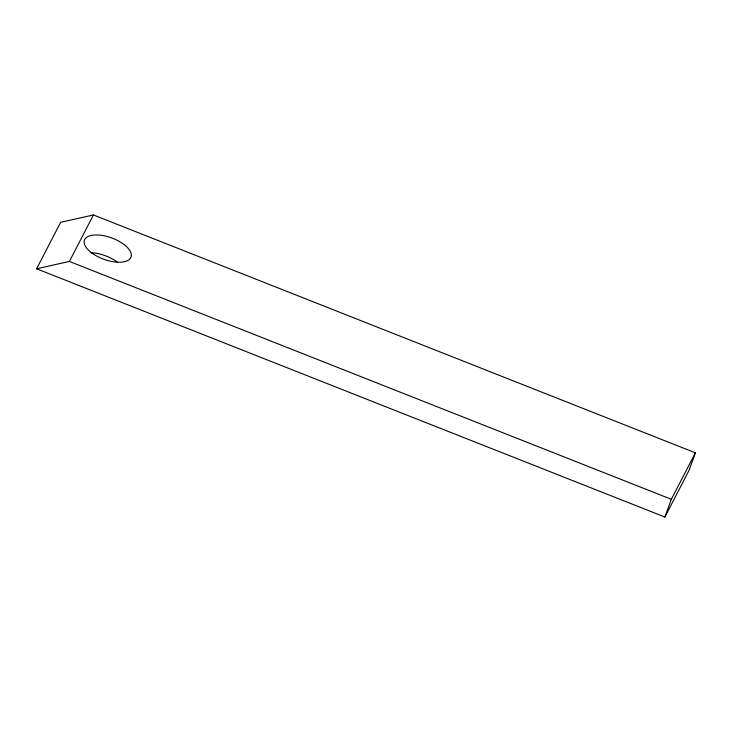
<?xml version="1.0" encoding="UTF-8"?>
<svg xmlns="http://www.w3.org/2000/svg" width="732" height="732" viewBox="0 0 732 732"><rect width="100%" height="100%" fill="white"/><g stroke="black" fill="none" stroke-linecap="round" stroke-linejoin="round"><path stroke-width="1.1" d="M664.876 517.03L671.336 499.288L695.4 452.824L93.44 214.97L60.664 222.318L36.6 268.781L664.876 517.03L688.94 470.566L695.4 452.824M36.6 268.781L69.375 261.434L93.44 214.97M69.375 261.434L671.336 499.288M90.859 252.714A24.797 11.373 20 0 1 117.33 262.093M91.646 252.851A24.797 11.373 20 0 0 130.744 257.691A24.797 11.373 20 0 0 100.769 235.247A24.797 11.373 20 0 0 91.646 252.851"/></g></svg>
